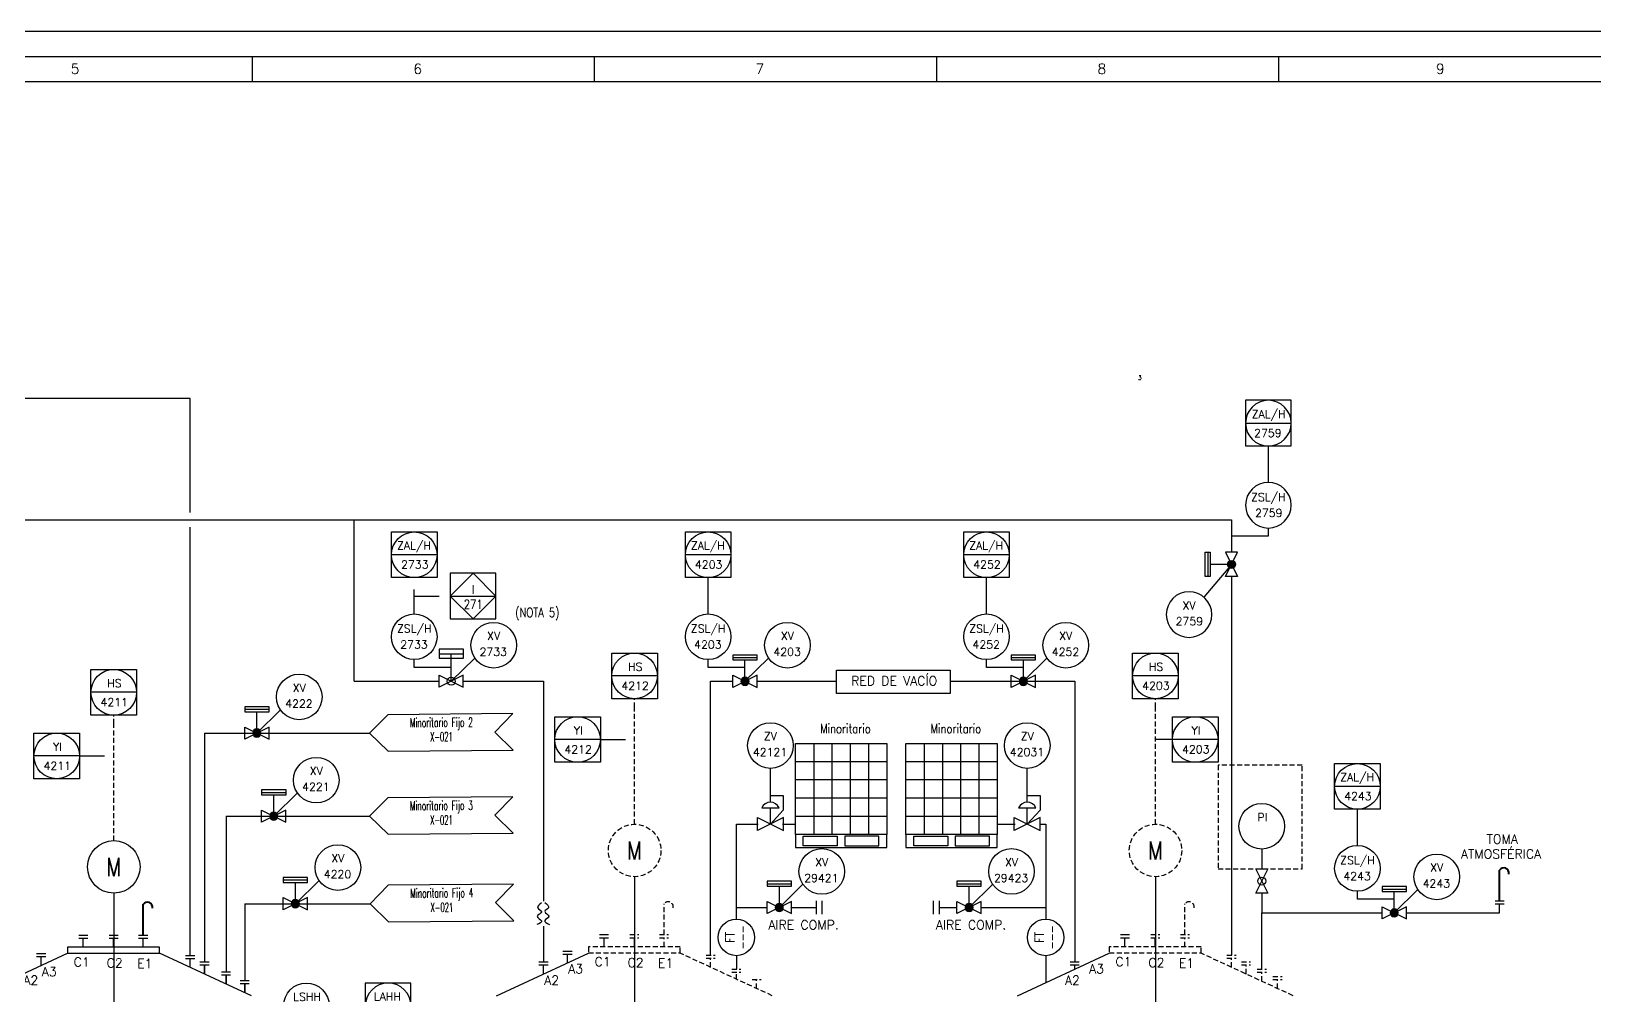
# Model space of a CAD drawing. Header units: millimetres. Extents: x 8 to 428, y 11 to 308.
# Drawn here: x 161.8 to 318, y 211.2 to 307.5 of the extents above; entities that cross this region are included whole.
import ezdxf
from ezdxf.enums import TextEntityAlignment as Align

# ---------------------------------------------------------------- set-up
doc = ezdxf.new("R2010")
doc.units = ezdxf.units.MM
doc.linetypes.add('TRAZOS', pattern=[0.75, 0.5, -0.25])
for name, color, linetype in [('CAJETIN', 1, 'Continuous'), ('CONEXION INTRUMENTOS', 1, 'Continuous'), ('EQUIPOS', 5, 'Continuous'), ('EQUIPOS 02', 1, 'Continuous'), ('FORMATO', 7, 'Continuous'), ('INSTRUMENTOS', 1, 'Continuous'), ('TEX', 7, 'Continuous'), ('TEXTO-INSTRUMENTACION', 7, 'Continuous'), ('TEXTO-VALVULAS Y ACCESORIOS', 7, 'Continuous'), ('TUBERIA', 5, 'Continuous'), ('VALVULAS Y ACCESORIOS', 1, 'Continuous')]:
    doc.layers.add(name, color=color, linetype=linetype)
doc.styles.add('PY', font='ROMANS.shx')
doc.styles.add('PY1', font='ROMANS.shx', dxfattribs={"width": 0.8})
doc.styles.add('TXT', font='txt')
doc.linetypes.add('SEÑAL_MECANICA2', pattern='A,4.411183,["o",PY,S=4.130212,R=360,X=0,Y=-1.374288],0.588817,-0.374158,["o",PY,S=2,R=360,X=0,Y=-0.688262],-2.183682', length=7.55784)

# ---------------------------------------------------------------- blocks, each defined once
blk = doc.blocks.new('MARCO-A1')
at = {"layer": 'FORMATO', "color": 5}
for p, q in [((352.08, 589), (352.08, 584)), ((420.5, 589), (420.5, 584)), ((488.92, 589), (488.92, 584)), ((557.33, 589), (557.33, 584))]:
    blk.add_line(p, q, dxfattribs=at)
at = {"layer": 'FORMATO', "color": 1}
blk.add_lwpolyline([(0, 594), (841, 594), (841, 0), (0, 0)], close=True, dxfattribs=at)
at = {"layer": 'FORMATO', "color": 5}
blk.add_lwpolyline([(5, 589), (836, 589), (836, 5), (5, 5)], close=True, dxfattribs=at)
at = {"layer": 'FORMATO', "color": 8, "linetype": 'Continuous'}
blk.add_lwpolyline([(10, 584), (831, 584), (831, 10), (10, 10)], close=True, dxfattribs=at)
at = {"layer": 'FORMATO', "color": 1, "style": 'PY'}
for s, p in [('5', (315.82, 585.5)), ('6', (384.34, 585.5)), ('7', (452.75, 585.5)), ('8', (521.17, 585.5)), ('9', (588.85, 585.5))]:
    blk.add_text(s, height=2, dxfattribs=at).set_placement(p)
blk = doc.blocks.new('SEÑAL CIR')
at = {"color": 1}
blk.add_circle((0, 5.7), 5.7, dxfattribs=at)
at = {"layer": 'INSTRUMENTOS', "linetype": 'Continuous', "style": 'PY', "flags": 4}
for p in [(0.18, 6.94), (0.13, 2.95)]:
    blk.add_attdef('---', text='', height=2, dxfattribs=at).set_placement(p, align=Align.CENTER)
blk = doc.blocks.new('SEÑAL CIRCU MARCO')
at = {"color": 1, "linetype": 'Continuous', "ltscale": 0.5}
blk.add_line((5.7, 5.7), (-5.7, 5.7), dxfattribs=at)
at = {"color": 1, "flags": 128}
blk.add_lwpolyline([(5.7, 0), (-5.7, 0), (-5.7, 11.4), (5.7, 11.4)], close=True, dxfattribs=at)
at = {"color": 1}
blk.add_circle((0, 5.7), 5.7, dxfattribs=at)
at = {"style": 'PY'}
for tag, p in [('XXX', (0.18, 7.98)), ('YYY', (0.13, 3.24))]:
    blk.add_attdef(tag, text='', height=2, dxfattribs=at).set_placement(p, align=Align.MIDDLE)
blk = doc.blocks.new('VALV GLOB-V')
at = {"layer": 'INSTRUMENTOS', "color": 1, "flags": 128}
blk.add_lwpolyline([(5.7, -1.43), (5.7, 1.43), (0, -1.43), (0, 1.43)], close=True, dxfattribs=at)
at = {"layer": 'INSTRUMENTOS', "color": 1}
blk.add_circle((2.85, 0), 0.95, dxfattribs=at)
at = {"layer": 'INSTRUMENTOS', "color": 7, "linetype": 'SEÑAL_MECANICA2', "style": 'PY'}
blk.add_attdef('REF.', text='', height=2, dxfattribs=at).set_placement((3, -3.37), align=Align.MIDDLE)
blk = doc.blocks.new('SECUENCIA PROGRAMADA EN SISTEMA DE CONTROL PLC')
at = {"layer": 'INSTRUMENTOS'}
blk.add_line((-5, 5), (5, 5), dxfattribs=at)
at = {"layer": 'INSTRUMENTOS', "flags": 128}
for points in [[(0, 0), (-5, 5), (0, 10), (5, 5)], [(-5, 0), (5, 0), (5, 10), (-5, 10)]]:
    blk.add_lwpolyline(points, close=True, dxfattribs=at)
at = {"layer": 'TEXTO-INSTRUMENTACION', "linetype": 'Continuous', "style": 'PY1', "width": 0.8}
for tag, p in [('XXX', (0.01, 6.43)), ('YYY', (0.01, 3.17))]:
    blk.add_attdef(tag, text='', height=2, dxfattribs=at).set_placement(p, align=Align.MIDDLE_CENTER)
blk = doc.blocks.new('VALV TIPO GLOBO')
at = {"layer": 'VALVULAS Y ACCESORIOS'}
h = blk.add_hatch(color=256, dxfattribs=at)
edge = h.paths.add_edge_path()
edge.add_arc((2.67, 0), 0.889, 0, 360)
at = {"layer": 'VALVULAS Y ACCESORIOS', "flags": 128}
blk.add_lwpolyline([(0, -1.33), (0, 1.33), (5.33, -1.33), (5.33, 1.33)], close=True, dxfattribs=at)
at = {"layer": 'VALVULAS Y ACCESORIOS'}
blk.add_circle((2.67, 0), 0.889, dxfattribs=at)
at = {"layer": 'TEXTO-VALVULAS Y ACCESORIOS', "linetype": 'SEÑAL_MECANICA2', "style": 'PY1', "width": 0.8}
blk.add_attdef('REF.', text='', height=2, dxfattribs=at).set_placement((2.94, -3.07), align=Align.MIDDLE)
blk = doc.blocks.new('BANDERA DE FLUJO')
at = {"layer": 'TEX', "color": 1, "ltscale": 0.1, "flags": 128}
blk.add_lwpolyline([(-4, 4), (-31.46, 4), (-27.46, 0), (-31.46, -4), (-4, -4), (0, 0)], close=True, dxfattribs=at)
at = {"layer": 'TEX', "style": 'PY1', "width": 0.8}
for tag, p in [('ETIQUETA-LINEA-1', (-15.73, 0.61)), ('ETIQUETA-LINEA-2', (-15.73, -2.91))]:
    blk.add_attdef(tag, text='', height=2, dxfattribs=at).set_placement(p, align=Align.CENTER)
blk = doc.blocks.new('MEDIDOR CAUDAL MASICO')
at = {"layer": 'INSTRUMENTOS'}
blk.add_circle((4, 0), 4, dxfattribs=at)
at = {"layer": 'TEXTO-VALVULAS Y ACCESORIOS', "style": 'PY1', "width": 0.8}
for p in [(4, 1.37), (4, -1.37)]:
    blk.add_attdef('XXX', text='', height=2, dxfattribs=at).set_placement(p, align=Align.MIDDLE)
blk = doc.blocks.new('VALV. AUTORREG. EN VAL')
at = {"layer": 'VALVULAS Y ACCESORIOS'}
blk.add_line((0.95, 3.55), (4.75, 3.55), dxfattribs=at)
at = {"layer": 'VALVULAS Y ACCESORIOS', "flags": 128}
blk.add_lwpolyline([(2.85, 4.81), (2.85, 6.27), (5.68, 6.27), (5.68, 3.03), (2.85, 0), (2.85, 3.55)], dxfattribs=at)
blk.add_lwpolyline([(5.7, -1.43), (5.7, 1.43), (0, -1.43), (0, 1.43)], close=True, dxfattribs=at)
at = {"layer": 'VALVULAS Y ACCESORIOS'}
blk.add_arc((2.85, 2.74), 2.06, 22.9957, 157.0043, dxfattribs=at)
at = {"layer": 'TEXTO-VALVULAS Y ACCESORIOS', "linetype": 'Continuous', "style": 'PY1', "width": 0.8}
blk.add_attdef('REF.', text='', height=2, dxfattribs=at).set_placement((3.12, -3.07), align=Align.MIDDLE)

msp = doc.modelspace()

# ---------------------------------------------------------------- linework, layer by layer
at = {"color": 1}
for p, q in [((203.75, 242.62), (206.11, 244.94)), ((212.96, 242.62), (212.96, 220.66)), ((266.02, 242.62), (266.02, 214.61)), ((284.7, 225.87), (284.7, 223.87)), ((284.7, 221.48), (284.7, 219.5)), ((212.96, 218.17), (212.96, 214.61))]:
    msp.add_line(p, q, dxfattribs=at)
at = {"color": 1, "linetype": 'TRAZOS'}
for p, q in [((222.07, 240.01), (222.07, 240.88)), ((274.09, 240.01), (274.09, 240.88)), ((170.05, 238.37), (170.05, 239.24)), ((222.07, 228.36), (222.07, 240.01)), ((274.09, 228.36), (274.09, 240.01)), ((170.05, 226.72), (170.05, 238.37)), ((225.01, 217.33), (225.01, 220.4)), ((277.02, 217.33), (277.02, 220.4)), ((221.59, 217.33), (222.5, 217.33)), ((224.55, 217.33), (225.46, 217.33)), ((273.61, 217.33), (274.52, 217.33)), ((276.57, 217.33), (277.48, 217.33)), ((221.59, 217.02), (222.5, 217.02)), ((224.55, 217.02), (225.46, 217.02)), ((225.01, 216.12), (225.01, 217.02)), ((273.61, 217.02), (274.52, 217.02)), ((276.57, 217.02), (277.48, 217.02)), ((277.02, 216.12), (277.02, 217.02)), ((235.82, 211.23), (226.63, 215.47)), ((229.2, 215.28), (230.12, 215.28)), ((229.2, 214.98), (230.12, 214.98)), ((229.66, 214.07), (229.66, 214.98)), ((287.84, 211.23), (278.65, 215.47)), ((281.22, 215.28), (282.13, 215.28)), ((281.22, 214.98), (282.13, 214.98)), ((281.68, 214.07), (281.68, 214.98)), ((282.68, 214.61), (283.59, 214.61)), ((282.68, 214.31), (283.59, 214.31)), ((283.14, 213.4), (283.14, 214.31)), ((231.77, 213.89), (232.68, 213.89)), ((231.77, 213.58), (232.68, 213.58)), ((232.23, 212.89), (232.23, 213.58)), ((233.8, 212.86), (234.71, 212.86)), ((234.25, 211.96), (234.25, 212.86)), ((284.25, 213.89), (285.16, 213.89)), ((284.25, 213.58), (285.16, 213.58)), ((284.7, 212.68), (284.7, 213.58)), ((285.81, 213.16), (286.73, 213.16)), ((285.81, 212.86), (286.73, 212.86)), ((286.27, 211.96), (286.27, 212.86))]:
    msp.add_line(p, q, dxfattribs=at)
for p, q in [((239.95, 236.42), (239.95, 227.31)), ((241.77, 236.42), (241.77, 227.31)), ((243.59, 236.42), (243.59, 227.31)), ((245.42, 236.42), (245.42, 227.31)), ((250.98, 236.42), (250.98, 227.31)), ((252.81, 236.42), (252.81, 227.31)), ((254.63, 236.42), (254.63, 227.31)), ((256.45, 236.42), (256.45, 227.31)), ((247.24, 234.59), (238.13, 234.59)), ((258.27, 234.59), (249.16, 234.59)), ((247.24, 232.77), (238.13, 232.77)), ((258.27, 232.77), (249.16, 232.77)), ((247.24, 230.95), (238.13, 230.95)), ((258.27, 230.95), (249.16, 230.95)), ((247.24, 229.13), (238.13, 229.13)), ((258.27, 229.13), (249.16, 229.13))]:
    msp.add_line(p, q)
at = {"color": 2, "lineweight": 40}
for p, q in [((308.45, 220.71), (308.45, 223.78)), ((172.99, 217.29), (172.99, 220.36))]:
    msp.add_line(p, q, dxfattribs=at)
at = {"color": 4}
msp.add_lwpolyline([(242.23, 243.73), (253.59, 243.73), (253.59, 241.41), (242.23, 241.41)], close=True, dxfattribs=at)
at = {"color": 1}
for points in [[(179.11, 237.45), (179.11, 237.45), (195.6, 237.45)], [(179.11, 237.45), (179.11, 214.61)], [(181.26, 229.15), (181.26, 229.15), (195.6, 229.15)], [(181.26, 229.15), (181.26, 213.61)], [(183.13, 220.42), (183.13, 220.42), (195.65, 220.42)], [(183.13, 220.42), (183.13, 212.75)], [(179.11, 214.3), (179.11, 213.4)], [(181.26, 213.31), (181.26, 212.4)], [(183.13, 212.45), (183.13, 211.54)]]:
    msp.add_lwpolyline(points, dxfattribs=at)
for points in [[(247.24, 227.31), (238.13, 227.31), (238.13, 236.42), (247.24, 236.42)], [(258.27, 227.31), (249.16, 227.31), (249.16, 236.42), (258.27, 236.42)], [(247.24, 227.31), (238.13, 227.31), (238.13, 226.03), (247.24, 226.03)], [(238.9, 227.15), (242.31, 227.15), (242.31, 226.2), (238.9, 226.2)], [(246.46, 227.15), (243.06, 227.15), (243.06, 226.2), (246.46, 226.2)], [(258.27, 227.31), (249.16, 227.31), (249.16, 226.03), (258.27, 226.03)], [(249.94, 227.15), (253.34, 227.15), (253.34, 226.2), (249.94, 226.2)], [(257.5, 227.15), (254.09, 227.15), (254.09, 226.2), (257.5, 226.2)]]:
    msp.add_lwpolyline(points, close=True)
at = {"color": 2, "linetype": 'TRAZOS'}
msp.add_lwpolyline([(288.73, 234.24), (280.34, 234.24), (280.34, 223.89), (288.73, 223.89)], close=True, dxfattribs=at)
at = {"color": 1, "linetype": 'TRAZOS'}
for points in [[(226.63, 216.12), (217.45, 216.12), (217.45, 215.51), (226.63, 215.51)], [(278.65, 216.12), (269.47, 216.12), (269.47, 215.51), (278.65, 215.51)]]:
    msp.add_lwpolyline(points, close=True, dxfattribs=at)
for centre in [(222.07, 225.73), (274.09, 225.73)]:
    msp.add_circle(centre, 2.62, dxfattribs=at)
at = {"color": 2, "lineweight": 40}
for centre in [(308.87, 223.48), (173.4, 220.06)]:
    msp.add_arc(centre, 0.51, 348.2835, 145.26, dxfattribs=at)
at = {"color": 1, "linetype": 'TRAZOS'}
for centre in [(225.42, 220.1), (277.44, 220.1)]:
    msp.add_arc(centre, 0.51, 348.2835, 145.26, dxfattribs=at)
at = {"color": 2}
for points in [[(212.77, 220.51), (212.39, 219.99), (212.77, 219.61), (212.34, 219.14), (212.77, 218.71), (212.29, 218.33)], [(213.09, 220.53), (213.46, 220.01), (213.09, 219.63), (213.51, 219.16), (213.09, 218.73), (213.56, 218.35)]]:
    msp.add_spline(points, degree=3, dxfattribs=at)
at = {"layer": 'CAJETIN', "color": 1, "linetype": 'TRAZOS', "ltscale": 5}
for p, q in [((200.06, 249.29), (200.06, 252.97)), ((200.06, 251.13), (203.66, 251.13))]:
    msp.add_line(p, q, dxfattribs=at)
at = {"layer": 'CONEXION INTRUMENTOS', "linetype": 'Continuous'}
for p, q in [((177.68, 270.85), (76.14, 270.85)), ((177.68, 259.48), (177.68, 270.85)), ((285.36, 262.42), (285.36, 266.11)), ((68.49, 258.74), (168.86, 258.74)), ((168.86, 258.74), (194.05, 258.74)), ((177.68, 215.26), (177.68, 258)), ((285.36, 257.13), (285.36, 257.92)), ((281.68, 257.13), (285.36, 257.13)), ((279.3, 255.51), (279.3, 253.07)), ((229.41, 249.29), (229.41, 252.97)), ((257.21, 249.29), (257.21, 252.97)), ((281.68, 254.29), (278.91, 251.01)), ((281.27, 254.29), (279.55, 254.29)), ((200.06, 244), (200.06, 244.79)), ((203.75, 244), (200.06, 244)), ((229.41, 244), (229.41, 244.79)), ((233.09, 244), (229.41, 244)), ((231.88, 244.99), (234.31, 244.99)), ((233.09, 242.62), (235.45, 244.94)), ((233.09, 243.03), (233.09, 244.75)), ((257.21, 244), (257.21, 244.79)), ((260.9, 244), (257.21, 244)), ((259.68, 244.99), (262.11, 244.99)), ((260.9, 242.62), (263.25, 244.94)), ((260.9, 243.03), (260.9, 244.75)), ((194.05, 242.62), (202.55, 242.62)), ((204.95, 242.62), (212.96, 242.62)), ((229.66, 215.28), (229.66, 242.62)), ((229.66, 242.62), (231.88, 242.62)), ((234.31, 242.62), (242.23, 242.62)), ((253.59, 242.62), (266.02, 242.62)), ((183.12, 239.83), (185.55, 239.83)), ((184.33, 237.45), (186.69, 239.77)), ((184.33, 237.86), (184.33, 239.58)), ((235.63, 230.99), (235.63, 233.93)), ((261.28, 230.99), (261.28, 233.93)), ((184.81, 231.52), (187.25, 231.52)), ((186.03, 229.15), (188.39, 231.47)), ((186.03, 229.55), (186.03, 231.28)), ((294.26, 226.17), (294.26, 229.85)), ((186.97, 222.8), (189.41, 222.8)), ((188.19, 220.42), (190.55, 222.74)), ((188.19, 220.83), (188.19, 222.55)), ((235.3, 222.41), (237.74, 222.41)), ((236.52, 220.04), (238.87, 222.36)), ((236.52, 220.44), (236.52, 222.16)), ((254.25, 222.41), (256.69, 222.41)), ((255.47, 220.04), (257.83, 222.36)), ((255.47, 220.44), (255.47, 222.16)), ((296.72, 221.87), (299.16, 221.87)), ((297.94, 219.5), (300.3, 221.82)), ((294.26, 220.88), (294.26, 221.67)), ((297.94, 220.88), (294.26, 220.88)), ((297.94, 219.9), (297.94, 221.63)), ((308.45, 219.5), (308.45, 220.4)), ((284.7, 213.89), (284.7, 219.5)), ((284.7, 219.5), (296.73, 219.5)), ((299.15, 219.5), (306.24, 219.5)), ((306.24, 219.5), (308.45, 219.5)), ((177.68, 214.06), (177.68, 214.96))]:
    msp.add_line(p, q, dxfattribs=at)
for points in [[(194.05, 258.74), (281.68, 258.74), (281.68, 255.5)], [(281.68, 253.07), (281.68, 215.28)], [(232.23, 218.88), (232.23, 228.37), (234.41, 228.37)], [(236.84, 228.37), (238.13, 228.37)], [(258.27, 228.37), (260.06, 228.37)], [(262.49, 228.37), (263.12, 228.37), (263.12, 218.88)], [(240.19, 220.7), (240.19, 219.38)], [(240.78, 220.7), (240.78, 219.38)], [(251.9, 220.7), (251.9, 219.38)], [(252.49, 220.7), (252.49, 219.38)], [(232.23, 220.04), (235.3, 220.04)], [(237.73, 220.04), (240.19, 220.04)], [(252.49, 220.04), (254.26, 220.04)], [(256.69, 220.04), (263.12, 220.04)], [(232.23, 215.23), (232.23, 213.89)], [(263.12, 215.23), (263.12, 212.54)]]:
    msp.add_lwpolyline(points, dxfattribs=at)
for points in [[(279.55, 255.51), (279.55, 253.07), (279.06, 253.07), (279.06, 255.51)], [(231.88, 244.75), (234.31, 244.75), (234.31, 245.24), (231.88, 245.24)], [(259.68, 244.75), (262.11, 244.75), (262.11, 245.24), (259.68, 245.24)], [(183.12, 239.58), (185.55, 239.58), (185.55, 240.07), (183.12, 240.07)], [(184.81, 231.28), (187.25, 231.28), (187.25, 231.77), (184.81, 231.77)], [(186.97, 222.55), (189.41, 222.55), (189.41, 223.04), (186.97, 223.04)], [(235.3, 222.16), (237.74, 222.16), (237.74, 222.66), (235.3, 222.66)], [(254.25, 222.16), (256.69, 222.16), (256.69, 222.66), (254.25, 222.66)], [(296.72, 221.63), (299.16, 221.63), (299.16, 222.12), (296.72, 222.12)]]:
    msp.add_lwpolyline(points, close=True, dxfattribs=at)
at = {"layer": 'EQUIPOS'}
for p, q in [((156.25, 211.23), (165.43, 215.47)), ((183.8, 211.23), (174.62, 215.47)), ((208.27, 211.23), (217.45, 215.47)), ((260.29, 211.23), (269.47, 215.47))]:
    msp.add_line(p, q, dxfattribs=at)
msp.add_lwpolyline([(174.62, 216.08), (165.43, 216.08), (165.43, 215.47), (174.62, 215.47)], close=True, dxfattribs=at)
at = {"layer": 'TUBERIA', "color": 1, "linetype": 'Continuous'}
msp.add_line((194.05, 242.62), (194.05, 258.74), dxfattribs=at)
at = {"layer": 'TUBERIA', "color": 1, "linetype": 'TRAZOS', "ltscale": 5}
for p, q in [((218.65, 236.81), (222.07, 236.81)), ((275.78, 236.81), (274.09, 236.81)), ((166.63, 235.17), (170.05, 235.17))]:
    msp.add_line(p, q, dxfattribs=at)
at = {"layer": 'TUBERIA', "color": 1, "linetype": 'Continuous', "ltscale": 5}
for p, q in [((222.07, 223.11), (222.07, 203.65)), ((274.09, 223.11), (274.09, 203.65)), ((170.05, 221.47), (170.05, 202.01))]:
    msp.add_line(p, q, dxfattribs=at)
at = {"layer": 'TUBERIA', "linetype": 'Continuous'}
for p, q in [((167, 216.08), (167, 216.99)), ((170.02, 216.08), (170.02, 216.99)), ((172.99, 216.08), (172.99, 216.99)), ((219.02, 216.12), (219.02, 217.02)), ((222.04, 216.12), (222.04, 217.02)), ((271.04, 216.12), (271.04, 217.02)), ((274.06, 216.12), (274.06, 217.02)), ((162.79, 214.25), (162.79, 215.15)), ((177.68, 214.06), (177.68, 214.96)), ((179.1, 213.4), (179.1, 214.3)), ((212.96, 213.4), (212.96, 214.3)), ((215.37, 214.47), (215.37, 215.37)), ((266.02, 213.88), (266.02, 214.3)), ((181.26, 212.4), (181.26, 213.31)), ((183.13, 211.54), (183.13, 212.45))]:
    msp.add_line(p, q, dxfattribs=at)
at = {"layer": 'TUBERIA', "color": 1, "linetype": 'Continuous', "ltscale": 5}
msp.add_circle((170.05, 224.09), 2.62, dxfattribs=at)
at = {"layer": 'VALVULAS Y ACCESORIOS'}
for p, q in [((202.53, 245.37), (204.96, 245.37)), ((203.75, 242.62), (203.75, 245.37))]:
    msp.add_line(p, q, dxfattribs=at)
at = {"layer": 'VALVULAS Y ACCESORIOS', "ltscale": 0.1}
for p, q in [((308, 220.71), (308.91, 220.71)), ((308, 220.4), (308.91, 220.4)), ((166.55, 217.29), (167.46, 217.29)), ((169.57, 217.29), (170.48, 217.29)), ((172.53, 217.29), (173.44, 217.29)), ((218.56, 217.33), (219.47, 217.33)), ((270.58, 217.33), (271.49, 217.33)), ((166.55, 216.99), (167.46, 216.99)), ((169.57, 216.99), (170.48, 216.99)), ((172.53, 216.99), (173.44, 216.99)), ((214.91, 215.68), (215.82, 215.68)), ((218.56, 217.02), (219.47, 217.02)), ((270.58, 217.02), (271.49, 217.02)), ((162.34, 215.46), (163.25, 215.46)), ((162.34, 215.15), (163.25, 215.15)), ((177.22, 215.26), (178.13, 215.26)), ((177.22, 214.96), (178.13, 214.96)), ((178.65, 214.61), (179.56, 214.61)), ((178.65, 214.3), (179.56, 214.3)), ((212.51, 214.61), (213.42, 214.61)), ((212.51, 214.3), (213.42, 214.3)), ((214.91, 215.37), (215.82, 215.37)), ((265.56, 214.61), (266.47, 214.61)), ((265.56, 214.3), (266.47, 214.3)), ((180.8, 213.61), (181.72, 213.61)), ((180.8, 213.31), (181.72, 213.31)), ((182.67, 212.75), (183.58, 212.75)), ((182.67, 212.45), (183.58, 212.45))]:
    msp.add_line(p, q, dxfattribs=at)
at = {"layer": 'VALVULAS Y ACCESORIOS', "flags": 128}
msp.add_lwpolyline([(202.53, 245.83), (202.53, 244.92), (204.96, 244.92), (204.96, 245.83)], close=True, dxfattribs=at)

# ---------------------------------------------------------------- block references
at = {"xscale": 0.499409123998651, "yscale": 0.499409123998651, "zscale": 0.499409123998651}
msp.add_blockref('MARCO-A1', (8.03, 10.85), dxfattribs=at)
ref = msp.add_blockref('SEÑAL CIRCU MARCO', (200.06, 252.97), dxfattribs=dict(xscale=0.3995624143588938, yscale=0.3995624143588938, zscale=0.3995624143588938))
ref.add_attrib('XXX', 'ZAL/H', dxfattribs={"height": 0.799, "style": 'PY'}).set_placement((200.03, 256.11), align=Align.MIDDLE)
ref.add_attrib('YYY', '2733', dxfattribs={"height": 0.799, "style": 'PY'}).set_placement((200.11, 254.27), align=Align.MIDDLE)
ref = msp.add_blockref('SECUENCIA PROGRAMADA EN SISTEMA DE CONTROL PLC', (205.94, 248.85), dxfattribs=dict(xscale=0.4560458058851333, yscale=0.4560458058851333, zscale=0.4560458058851333))
ref.add_attrib('XXX', 'I', dxfattribs={"layer": 'TEXTO-INSTRUMENTACION', "linetype": 'Continuous', "height": 0.912, "style": 'TXT'}).set_placement((205.94, 251.78), align=Align.MIDDLE_CENTER)
ref.add_attrib('YYY', '271', dxfattribs={"layer": 'TEXTO-INSTRUMENTACION', "linetype": 'Continuous', "height": 0.912, "style": 'PY1', "width": 0.8}).set_placement((205.94, 250.3), align=Align.MIDDLE_CENTER)
at = {"linetype": 'Continuous'}
ref = msp.add_blockref('SEÑAL CIR', (200.06, 244.79), dxfattribs=dict(at, xscale=0.3995624143588938, yscale=0.3995624143588938, zscale=0.3995624143588938))
ref.add_attrib('---', 'ZSL/H', dxfattribs={"layer": 'INSTRUMENTOS', "color": 7, "linetype": 'Continuous', "height": 0.799, "style": 'PY'}).set_placement((200.06, 247.48), align=Align.CENTER)
ref.add_attrib('---', '2733', dxfattribs={"layer": 'INSTRUMENTOS', "color": 7, "linetype": 'Continuous', "height": 0.799, "style": 'PY'}).set_placement((200.03, 245.88), align=Align.CENTER)
ref = msp.add_blockref('SEÑAL CIR', (207.99, 243.94), dxfattribs=dict(at, xscale=0.3995624143588938, yscale=0.3995624143588938, zscale=0.3995624143588938))
ref.add_attrib('---', 'XV', dxfattribs={"layer": 'INSTRUMENTOS', "color": 7, "linetype": 'Continuous', "height": 0.799, "style": 'PY'}).set_placement((207.99, 246.75), align=Align.CENTER)
ref.add_attrib('---', '2733', dxfattribs={"layer": 'INSTRUMENTOS', "color": 7, "linetype": 'Continuous', "height": 0.799, "style": 'PY'}).set_placement((207.95, 245.16), align=Align.CENTER)
at = {"color": 1, "linetype": 'TRAZOS', "xscale": 0.3995624143588938, "yscale": 0.3995624143588938, "zscale": 0.3995624143588938}
for p, values in [((222.06, 240.88), {'XXX': 'HS', 'YYY': '4212'}), ((274.08, 240.88), {'XXX': 'HS', 'YYY': '4203'})]:
    msp.add_blockref('SEÑAL CIRCU MARCO', p, dxfattribs=at).add_auto_attribs(values)
at = {"xscale": 0.3995624143588938, "yscale": 0.3995624143588938, "zscale": 0.3995624143588938}
for p, values in [((170.04, 239.24), {'XXX': 'HS', 'YYY': '4211'}), ((216.37, 234.53), {'XXX': 'YI', 'YYY': '4212'}), ((278.06, 234.53), {'XXX': 'YI', 'YYY': '4203'}), ((164.35, 232.89), {'XXX': 'YI', 'YYY': '4211'})]:
    msp.add_blockref('SEÑAL CIRCU MARCO', p, dxfattribs=at).add_auto_attribs(values)
at = {"linetype": 'Continuous'}
for name, p, xscale, yscale, zscale in [('VALV GLOB-V', (202.55, 242.62), 0.4205920151145706, 0.4205920151145706, 0.4205920151145706), ('VALV. AUTORREG. EN VAL', (234.33, 228.37), 0.4555494406097632, 0.4555494406097632, 0.4555494406097632), ('VALV. AUTORREG. EN VAL', (259.98, 228.37), 0.4555494406097632, 0.4555494406097632, 0.4555494406097632)]:
    msp.add_blockref(name, p, dxfattribs=dict(at, xscale=xscale, yscale=yscale, zscale=zscale))
at = {"color": 1, "linetype": 'TRAZOS'}
ref = msp.add_blockref('BANDERA DE FLUJO', (195.6, 237.45), dxfattribs=dict(at, xscale=0.4555494406097632, yscale=0.4555494406097632, zscale=0.4555494406097632, rotation=180.4678658087846))
ref.add_attrib('ETIQUETA-LINEA-1', 'X-021', dxfattribs={"layer": 'TEX', "height": 0.911, "rotation": 0.4679, "style": 'PY1', "width": 0.55}).set_placement((202.78, 236.63), align=Align.CENTER)
ref.add_attrib('ETIQUETA-LINEA-2', 'Minoritario Fijo 2', dxfattribs={"layer": 'TEX', "height": 0.9111, "rotation": 0.4679, "style": 'PY1', "width": 0.6}).set_placement((202.77, 238.06), align=Align.CENTER)
ref = msp.add_blockref('BANDERA DE FLUJO', (195.6, 229.15), dxfattribs=dict(at, xscale=0.4555494406097632, yscale=0.4555494406097632, zscale=0.4555494406097632, rotation=180.4678658087846))
ref.add_attrib('ETIQUETA-LINEA-1', 'X-021', dxfattribs={"layer": 'TEX', "height": 0.911, "rotation": 0.4679, "style": 'PY1', "width": 0.55}).set_placement((202.78, 228.32), align=Align.CENTER)
ref.add_attrib('ETIQUETA-LINEA-2', 'Minoritario Fijo 3', dxfattribs={"layer": 'TEX', "height": 0.9111, "rotation": 0.4679, "style": 'PY1', "width": 0.6}).set_placement((202.77, 229.76), align=Align.CENTER)
at = {"linetype": 'Continuous'}
ref = msp.add_blockref('SEÑAL CIR', (284.7, 225.87), dxfattribs=dict(at, xscale=0.3995624143588938, yscale=0.3995624143588938, zscale=0.3995624143588938))
ref.add_attrib('---', 'PI', dxfattribs={"layer": 'INSTRUMENTOS', "color": 7, "linetype": 'Continuous', "height": 0.799, "style": 'PY'}).set_placement((284.77, 228.64), align=Align.CENTER)
at = {"linetype": 'Continuous', "xscale": 0.420592015114467, "yscale": 0.420592015114467, "zscale": 0.420592015114467, "rotation": 90}
msp.add_blockref('VALV GLOB-V', (284.7, 221.48), dxfattribs=at)
at = {"color": 1, "linetype": 'TRAZOS'}
ref = msp.add_blockref('BANDERA DE FLUJO', (195.65, 220.42), dxfattribs=dict(at, xscale=0.4555494406097632, yscale=0.4555494406097632, zscale=0.4555494406097632, rotation=180.4678658087846))
ref.add_attrib('ETIQUETA-LINEA-1', 'X-021', dxfattribs={"layer": 'TEX', "height": 0.911, "rotation": 0.4679, "style": 'PY1', "width": 0.55}).set_placement((202.82, 219.6), align=Align.CENTER)
ref.add_attrib('ETIQUETA-LINEA-2', 'Minoritario Fijo 4', dxfattribs={"layer": 'TEX', "height": 0.9111, "rotation": 0.4679, "style": 'PY1', "width": 0.6}).set_placement((202.81, 221.03), align=Align.CENTER)
at = {"linetype": 'Continuous'}
ref = msp.add_blockref('SEÑAL CIR', (189.28, 207.94), dxfattribs=dict(at, xscale=0.3995624143587903, yscale=0.3995624143587903, zscale=0.3995624143587903))
ref.add_attrib('---', 'LSHH', dxfattribs={"layer": 'INSTRUMENTOS', "color": 7, "linetype": 'Continuous', "height": 0.799, "style": 'PY'}).set_placement((189.35, 210.72), align=Align.CENTER)
ref.add_attrib('---', '4211', dxfattribs={"layer": 'INSTRUMENTOS', "color": 7, "linetype": 'Continuous', "height": 0.799, "style": 'PY'}).set_placement((189.33, 209.12), align=Align.CENTER)
ref = msp.add_blockref('SEÑAL CIRCU MARCO', (197.45, 207.94), dxfattribs=dict(xscale=-0.3998760207850688, yscale=0.3998760207849651, zscale=0.3998760207850284))
ref.add_attrib('XXX', 'LAHH', dxfattribs={"height": 0.8, "style": 'PY'}).set_placement((197.37, 211.14), align=Align.MIDDLE)
ref.add_attrib('YYY', '4211', dxfattribs={"height": 0.8, "style": 'PY'}).set_placement((197.4, 209.24), align=Align.MIDDLE)
at = {"layer": 'CONEXION INTRUMENTOS', "linetype": 'Continuous'}
ref = msp.add_blockref('SEÑAL CIRCU MARCO', (285.36, 266.11), dxfattribs=dict(at, xscale=-0.3995624143588938, yscale=0.3995624143588938, zscale=0.3995624143588938))
ref.add_attrib('XXX', 'ZAL/H', dxfattribs={"layer": '0', "color": 2, "height": 0.799, "style": 'PY'}).set_placement((285.39, 269.24), align=Align.MIDDLE)
ref.add_attrib('YYY', '2759', dxfattribs={"layer": '0', "color": 2, "height": 0.799, "style": 'PY'}).set_placement((285.31, 267.4), align=Align.MIDDLE)
ref = msp.add_blockref('SEÑAL CIR', (285.36, 257.92), dxfattribs=dict(at, xscale=-0.3995624143588938, yscale=0.3995624143588938, zscale=0.3995624143588938))
ref.add_attrib('---', 'ZSL/H', dxfattribs={"layer": 'INSTRUMENTOS', "color": 2, "linetype": 'Continuous', "height": 0.799, "style": 'PY'}).set_placement((285.36, 260.61), align=Align.CENTER)
ref.add_attrib('---', '2759', dxfattribs={"layer": 'INSTRUMENTOS', "color": 2, "linetype": 'Continuous', "height": 0.799, "style": 'PY'}).set_placement((285.4, 259.02), align=Align.CENTER)
ref = msp.add_blockref('SEÑAL CIRCU MARCO', (229.41, 252.97), dxfattribs=dict(at, xscale=0.3995624143588938, yscale=0.3995624143588938, zscale=0.3995624143588938))
ref.add_attrib('XXX', 'ZAL/H', dxfattribs={"layer": '0', "color": 2, "height": 0.799, "style": 'PY'}).set_placement((229.38, 256.11), align=Align.MIDDLE)
ref.add_attrib('YYY', '4203', dxfattribs={"layer": '0', "color": 2, "height": 0.799, "style": 'PY'}).set_placement((229.46, 254.27), align=Align.MIDDLE)
ref = msp.add_blockref('SEÑAL CIRCU MARCO', (257.21, 252.97), dxfattribs=dict(at, xscale=0.3995624143588938, yscale=0.3995624143588938, zscale=0.3995624143588938))
ref.add_attrib('XXX', 'ZAL/H', dxfattribs={"layer": '0', "color": 2, "height": 0.799, "style": 'PY'}).set_placement((257.18, 256.11), align=Align.MIDDLE)
ref.add_attrib('YYY', '4252', dxfattribs={"layer": '0', "color": 2, "height": 0.799, "style": 'PY'}).set_placement((257.26, 254.27), align=Align.MIDDLE)
at = {"layer": 'CONEXION INTRUMENTOS', "linetype": 'Continuous', "xscale": 0.4555494406097632, "yscale": 0.4555494406097632, "zscale": 0.4555494406097632, "rotation": 90.00000000000001}
msp.add_blockref('VALV TIPO GLOBO', (281.68, 253.07), dxfattribs=at)
at = {"layer": 'CONEXION INTRUMENTOS', "linetype": 'Continuous'}
ref = msp.add_blockref('SEÑAL CIR', (277.44, 247), dxfattribs=dict(at, xscale=-0.3995624143588938, yscale=0.3995624143588938, zscale=0.3995624143588938))
ref.add_attrib('---', 'XV', dxfattribs={"layer": 'INSTRUMENTOS', "color": 2, "linetype": 'Continuous', "height": 0.799, "style": 'PY'}).set_placement((277.44, 249.8), align=Align.CENTER)
ref.add_attrib('---', '2759', dxfattribs={"layer": 'INSTRUMENTOS', "color": 2, "linetype": 'Continuous', "height": 0.799, "style": 'PY'}).set_placement((277.47, 248.21), align=Align.CENTER)
ref = msp.add_blockref('SEÑAL CIR', (229.41, 244.79), dxfattribs=dict(at, xscale=0.3995624143588938, yscale=0.3995624143588938, zscale=0.3995624143588938))
ref.add_attrib('---', 'ZSL/H', dxfattribs={"layer": 'INSTRUMENTOS', "color": 2, "linetype": 'Continuous', "height": 0.799, "style": 'PY'}).set_placement((229.41, 247.48), align=Align.CENTER)
ref.add_attrib('---', '4203', dxfattribs={"layer": 'INSTRUMENTOS', "color": 2, "linetype": 'Continuous', "height": 0.799, "style": 'PY'}).set_placement((229.38, 245.88), align=Align.CENTER)
ref = msp.add_blockref('SEÑAL CIR', (237.33, 243.94), dxfattribs=dict(at, xscale=0.3995624143588938, yscale=0.3995624143588938, zscale=0.3995624143588938))
ref.add_attrib('---', 'XV', dxfattribs={"layer": 'INSTRUMENTOS', "color": 2, "linetype": 'Continuous', "height": 0.799, "style": 'PY'}).set_placement((237.33, 246.75), align=Align.CENTER)
ref.add_attrib('---', '4203', dxfattribs={"layer": 'INSTRUMENTOS', "color": 2, "linetype": 'Continuous', "height": 0.799, "style": 'PY'}).set_placement((237.3, 245.16), align=Align.CENTER)
ref = msp.add_blockref('SEÑAL CIR', (257.21, 244.79), dxfattribs=dict(at, xscale=0.3995624143588938, yscale=0.3995624143588938, zscale=0.3995624143588938))
ref.add_attrib('---', 'ZSL/H', dxfattribs={"layer": 'INSTRUMENTOS', "color": 2, "linetype": 'Continuous', "height": 0.799, "style": 'PY'}).set_placement((257.21, 247.48), align=Align.CENTER)
ref.add_attrib('---', '4252', dxfattribs={"layer": 'INSTRUMENTOS', "color": 2, "linetype": 'Continuous', "height": 0.799, "style": 'PY'}).set_placement((257.18, 245.88), align=Align.CENTER)
ref = msp.add_blockref('SEÑAL CIR', (265.13, 243.94), dxfattribs=dict(at, xscale=0.3995624143588938, yscale=0.3995624143588938, zscale=0.3995624143588938))
ref.add_attrib('---', 'XV', dxfattribs={"layer": 'INSTRUMENTOS', "color": 2, "linetype": 'Continuous', "height": 0.799, "style": 'PY'}).set_placement((265.13, 246.75), align=Align.CENTER)
ref.add_attrib('---', '4252', dxfattribs={"layer": 'INSTRUMENTOS', "color": 2, "linetype": 'Continuous', "height": 0.799, "style": 'PY'}).set_placement((265.1, 245.16), align=Align.CENTER)
ref = msp.add_blockref('SEÑAL CIR', (188.57, 238.78), dxfattribs=dict(at, xscale=0.3995624143588938, yscale=0.3995624143588938, zscale=0.3995624143588938))
ref.add_attrib('---', 'XV', dxfattribs={"layer": 'INSTRUMENTOS', "color": 2, "linetype": 'Continuous', "height": 0.799, "style": 'PY'}).set_placement((188.57, 241.58), align=Align.CENTER)
ref.add_attrib('---', '4222', dxfattribs={"layer": 'INSTRUMENTOS', "color": 2, "linetype": 'Continuous', "height": 0.799, "style": 'PY'}).set_placement((188.54, 239.99), align=Align.CENTER)
at = {"layer": 'CONEXION INTRUMENTOS', "linetype": 'Continuous', "xscale": -0.4555494406097632, "yscale": 0.4555494406097632, "zscale": 0.4555494406097632}
for p in [(234.31, 242.62), (262.11, 242.62), (185.55, 237.45), (187.24, 229.15), (189.4, 220.42), (237.73, 220.04), (256.69, 220.04), (299.15, 219.5)]:
    msp.add_blockref('VALV TIPO GLOBO', p, dxfattribs=at)
at = {"layer": 'CONEXION INTRUMENTOS', "linetype": 'Continuous'}
ref = msp.add_blockref('SEÑAL CIR', (235.63, 233.93), dxfattribs=dict(at, xscale=0.3995624143588938, yscale=0.3995624143588938, zscale=0.3995624143588938))
ref.add_attrib('---', 'ZV', dxfattribs={"layer": 'INSTRUMENTOS', "color": 2, "linetype": 'Continuous', "height": 0.799, "style": 'PY'}).set_placement((235.63, 236.74), align=Align.CENTER)
ref.add_attrib('---', '42121', dxfattribs={"layer": 'INSTRUMENTOS', "color": 2, "linetype": 'Continuous', "height": 0.799, "style": 'PY'}).set_placement((235.59, 235.15), align=Align.CENTER)
ref = msp.add_blockref('SEÑAL CIR', (261.28, 233.93), dxfattribs=dict(at, xscale=0.3995624143588938, yscale=0.3995624143588938, zscale=0.3995624143588938))
ref.add_attrib('---', 'ZV', dxfattribs={"layer": 'INSTRUMENTOS', "color": 2, "linetype": 'Continuous', "height": 0.799, "style": 'PY'}).set_placement((261.28, 236.74), align=Align.CENTER)
ref.add_attrib('---', '42031', dxfattribs={"layer": 'INSTRUMENTOS', "color": 2, "linetype": 'Continuous', "height": 0.799, "style": 'PY'}).set_placement((261.25, 235.15), align=Align.CENTER)
ref = msp.add_blockref('SEÑAL CIR', (190.27, 230.47), dxfattribs=dict(at, xscale=0.3995624143588938, yscale=0.3995624143588938, zscale=0.3995624143588938))
ref.add_attrib('---', 'XV', dxfattribs={"layer": 'INSTRUMENTOS', "color": 2, "linetype": 'Continuous', "height": 0.799, "style": 'PY'}).set_placement((190.27, 233.28), align=Align.CENTER)
ref.add_attrib('---', '4221', dxfattribs={"layer": 'INSTRUMENTOS', "color": 2, "linetype": 'Continuous', "height": 0.799, "style": 'PY'}).set_placement((190.23, 231.69), align=Align.CENTER)
ref = msp.add_blockref('SEÑAL CIRCU MARCO', (294.26, 229.85), dxfattribs=dict(at, xscale=0.3995624143588938, yscale=0.3995624143588938, zscale=0.3995624143588938))
ref.add_attrib('XXX', 'ZAL/H', dxfattribs={"layer": '0', "color": 2, "height": 0.799, "style": 'PY'}).set_placement((294.23, 232.99), align=Align.MIDDLE)
ref.add_attrib('YYY', '4243', dxfattribs={"layer": '0', "color": 2, "height": 0.799, "style": 'PY'}).set_placement((294.31, 231.15), align=Align.MIDDLE)
ref = msp.add_blockref('SEÑAL CIR', (192.43, 221.75), dxfattribs=dict(at, xscale=0.3995624143588938, yscale=0.3995624143588938, zscale=0.3995624143588938))
ref.add_attrib('---', 'XV', dxfattribs={"layer": 'INSTRUMENTOS', "color": 2, "linetype": 'Continuous', "height": 0.799, "style": 'PY'}).set_placement((192.43, 224.55), align=Align.CENTER)
ref.add_attrib('---', '4220', dxfattribs={"layer": 'INSTRUMENTOS', "color": 2, "linetype": 'Continuous', "height": 0.799, "style": 'PY'}).set_placement((192.39, 222.96), align=Align.CENTER)
ref = msp.add_blockref('SEÑAL CIR', (240.76, 221.36), dxfattribs=dict(at, xscale=0.3995624143588938, yscale=0.3995624143588938, zscale=0.3995624143588938))
ref.add_attrib('---', 'XV', dxfattribs={"layer": 'INSTRUMENTOS', "color": 2, "linetype": 'Continuous', "height": 0.799, "style": 'PY'}).set_placement((240.75, 224.17), align=Align.CENTER)
ref.add_attrib('---', '29421', dxfattribs={"layer": 'INSTRUMENTOS', "color": 2, "linetype": 'Continuous', "height": 0.799, "style": 'PY'}).set_placement((240.72, 222.58), align=Align.CENTER)
ref = msp.add_blockref('SEÑAL CIR', (259.71, 221.36), dxfattribs=dict(at, xscale=0.3995624143588938, yscale=0.3995624143588938, zscale=0.3995624143588938))
ref.add_attrib('---', 'XV', dxfattribs={"layer": 'INSTRUMENTOS', "color": 2, "linetype": 'Continuous', "height": 0.799, "style": 'PY'}).set_placement((259.71, 224.17), align=Align.CENTER)
ref.add_attrib('---', '29423', dxfattribs={"layer": 'INSTRUMENTOS', "color": 2, "linetype": 'Continuous', "height": 0.799, "style": 'PY'}).set_placement((259.67, 222.58), align=Align.CENTER)
ref = msp.add_blockref('SEÑAL CIR', (294.26, 221.67), dxfattribs=dict(at, xscale=0.3995624143588938, yscale=0.3995624143588938, zscale=0.3995624143588938))
ref.add_attrib('---', 'ZSL/H', dxfattribs={"layer": 'INSTRUMENTOS', "color": 2, "linetype": 'Continuous', "height": 0.799, "style": 'PY'}).set_placement((294.26, 224.36), align=Align.CENTER)
ref.add_attrib('---', '4243', dxfattribs={"layer": 'INSTRUMENTOS', "color": 2, "linetype": 'Continuous', "height": 0.799, "style": 'PY'}).set_placement((294.22, 222.76), align=Align.CENTER)
ref = msp.add_blockref('SEÑAL CIR', (302.18, 220.82), dxfattribs=dict(at, xscale=0.3995624143588938, yscale=0.3995624143588938, zscale=0.3995624143588938))
ref.add_attrib('---', 'XV', dxfattribs={"layer": 'INSTRUMENTOS', "color": 2, "linetype": 'Continuous', "height": 0.799, "style": 'PY'}).set_placement((302.18, 223.63), align=Align.CENTER)
ref.add_attrib('---', '4243', dxfattribs={"layer": 'INSTRUMENTOS', "color": 2, "linetype": 'Continuous', "height": 0.799, "style": 'PY'}).set_placement((302.14, 222.04), align=Align.CENTER)
at = {"layer": 'EQUIPOS 02'}
ref = msp.add_blockref('MEDIDOR CAUDAL MASICO', (232.23, 215.23), dxfattribs=dict(at, xscale=0.4555494406097632, yscale=0.4555494406097632, zscale=0.4555494406097632, rotation=90))
ref.add_attrib('XXX', 'FT', dxfattribs={"layer": 'TEXTO-VALVULAS Y ACCESORIOS', "height": 0.911, "rotation": 90, "style": 'PY1', "width": 0.8}).set_placement((231.6, 217.06), align=Align.MIDDLE)
ref.add_attrib('XXX', '---', dxfattribs={"layer": 'TEXTO-VALVULAS Y ACCESORIOS', "height": 0.911, "rotation": 90, "style": 'PY1', "width": 0.8}).set_placement((232.85, 217.06), align=Align.MIDDLE)
ref = msp.add_blockref('MEDIDOR CAUDAL MASICO', (263.12, 215.23), dxfattribs=dict(at, xscale=0.4555494406097632, yscale=0.4555494406097632, zscale=0.4555494406097632, rotation=90))
ref.add_attrib('XXX', 'FT', dxfattribs={"layer": 'TEXTO-VALVULAS Y ACCESORIOS', "height": 0.911, "rotation": 90, "style": 'PY1', "width": 0.8}).set_placement((262.49, 217.06), align=Align.MIDDLE)
ref.add_attrib('XXX', '---', dxfattribs={"layer": 'TEXTO-VALVULAS Y ACCESORIOS', "height": 0.911, "rotation": 90, "style": 'PY1', "width": 0.8}).set_placement((263.74, 217.06), align=Align.MIDDLE)

# ---------------------------------------------------------------- texts
at = {"color": 1, "linetype": 'TRAZOS', "style": 'PY1', "width": 0.8}
for p in [(222.07, 225.73), (274.09, 225.73)]:
    msp.add_attdef('M', text='X', height=1.82, dxfattribs=at).set_placement(p, align=Align.MIDDLE_CENTER)
at = {"color": 1, "linetype": 'TRAZOS', "style": 'PY', "flags": 4}
for tag, p in [('C2', (222.16, 214.08)), ('E1', (225.16, 214.03)), ('C2', (274.18, 214.08)), ('E1', (277.18, 214.03))]:
    msp.add_attdef(tag, text='---', height=0.911, dxfattribs=at).set_placement(p, align=Align.CENTER)
at = {"layer": 'EQUIPOS 02', "color": 7, "linetype": 'Continuous', "style": 'PY1', "width": 0.8}
msp.add_attdef('M', text='X', height=1.82, dxfattribs=at).set_placement((170.05, 224.09), align=Align.MIDDLE_CENTER)
at = {"layer": 'TEX', "color": 7, "attachment_point": 5, "style": 'PY1'}
for s, insert, char_height, width in [('3', (272.53, 272.93), 0.456, 6.5152), ('(NOTA 5)', (212.35, 249.33), 0.911, 13.0304), ('Minoritario', (243.12, 237.9), 0.9111, 13.0304), ('Minoritario', (254.15, 237.9), 0.9111, 13.0304)]:
    msp.add_mtext(s, dxfattribs=dict(at, insert=insert, char_height=char_height, width=width))
at = {"layer": 'TEXTO-VALVULAS Y ACCESORIOS', "style": 'PY'}
for s, height, p in [('RED DE VACÍO', 0.9111, (247.99, 242.21)), ('TOMA', 0.911, (308.72, 226.41)), ('ATMOSFÉRICA', 0.9111, (308.6, 224.93)), ('AIRE COMP.', 0.911, (238.94, 217.85)), ('AIRE COMP.', 0.911, (255.67, 217.85))]:
    msp.add_text(s, height=height, dxfattribs=at).set_placement(p, align=Align.CENTER)
at = {"layer": 'TEXTO-VALVULAS Y ACCESORIOS', "color": 7, "linetype": 'Continuous', "style": 'PY', "flags": 4}
for tag, p in [('A3', (163.6, 213.18)), ('C1', (166.85, 214.14)), ('C2', (170.14, 214.04)), ('E1', (173.14, 213.99)), ('A3', (216.18, 213.46)), ('C1', (218.87, 214.18)), ('A3', (268.2, 213.46)), ('C1', (270.89, 214.18)), ('A2', (161.76, 212.33)), ('A2', (213.78, 212.33)), ('A2', (265.79, 212.33))]:
    msp.add_attdef(tag, text='---', height=0.911, dxfattribs=at).set_placement(p, align=Align.CENTER)

doc.saveas('drawing.dxf')
